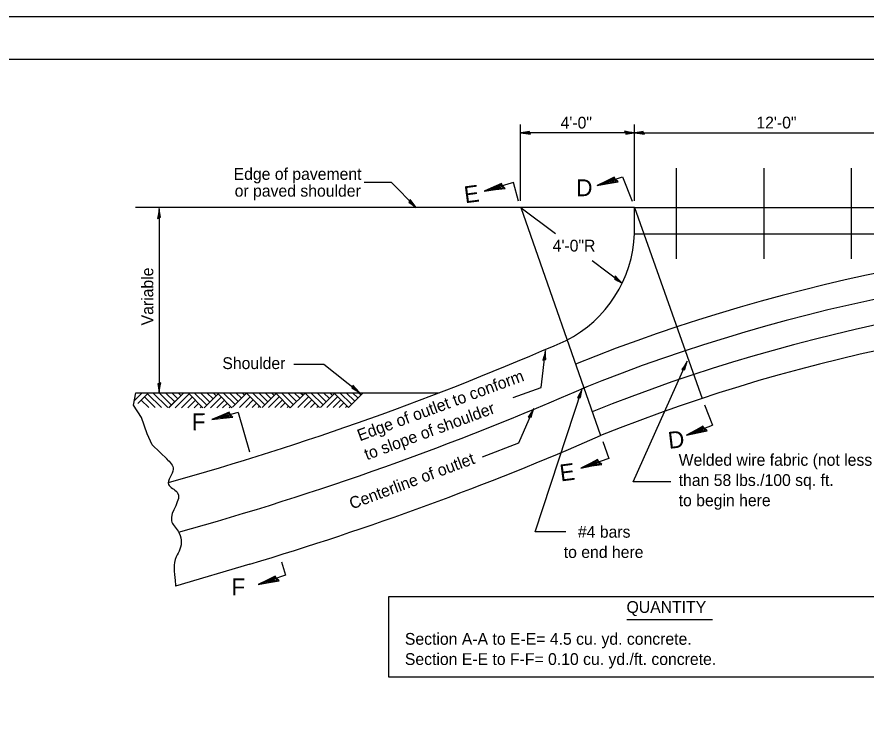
# Model space of a CAD drawing. Extents: x 0 to 2.83, y 0 to 1.83.
# Drawn here: x 0.857 to 1.698, y 1.135 to 1.833 of the extents above; entities that cross this region are included whole.
import ezdxf

# ---------------------------------------------------------------- set-up
doc = ezdxf.new("R2010")
doc.units = 0
for name, color, linetype in [('RD_Pr_Roadway_Dimensions', 7, 'Continuous'), ('RD_Pr_Roadway_Notes', 7, 'Continuous'), ('SH_General_Details', 7, 'Continuous'), ('SH_Printer_Plotting_Border', 7, 'Continuous')]:
    doc.layers.add(name, color=color, linetype=linetype)

msp = doc.modelspace()

# ---------------------------------------------------------------- linework, layer by layer
at = {"layer": 'RD_Pr_Roadway_Dimensions'}
for p, q in [((1.35581, 1.6515), (1.35581, 1.72704)), ((1.46855, 1.6515), (1.46855, 1.72704)), ((1.46855, 1.67305), (1.46855, 1.72704)), ((1.46855, 1.71873), (1.35581, 1.71873)), ((1.46855, 1.71874), (1.76181, 1.71874)), ((0.99789, 1.64387), (0.99789, 1.46143)), ((1.35621, 1.6446), (1.39049, 1.61905)), ((1.42654, 1.59219), (1.45645, 1.56989))]:
    msp.add_line(p, q, dxfattribs=at)
for points in [[(1.36484, 1.7186), (1.36454, 1.71995), (1.36072, 1.71936), (1.35581, 1.71873), (1.36105, 1.71801), (1.36565, 1.7172), (1.36484, 1.7186), (1.36444, 1.71949), (1.35911, 1.71872), (1.36494, 1.7177), (1.36408, 1.71885), (1.36163, 1.71869), (1.36398, 1.71833)], [(1.45952, 1.71886), (1.45982, 1.71751), (1.46364, 1.71809), (1.46855, 1.71873), (1.46331, 1.71945), (1.45871, 1.72026), (1.45952, 1.71886), (1.45992, 1.71797), (1.46525, 1.71874), (1.45942, 1.71976), (1.46028, 1.71861), (1.46273, 1.71877), (1.46038, 1.71912)], [(1.47759, 1.7186), (1.47729, 1.71995), (1.47347, 1.71937), (1.46855, 1.71874), (1.4738, 1.71802), (1.4784, 1.71721), (1.47759, 1.7186), (1.47719, 1.7195), (1.47186, 1.71873), (1.47768, 1.71771), (1.47682, 1.71885), (1.47437, 1.7187), (1.47673, 1.71834)], [(0.99775, 1.63484), (0.9991, 1.63514), (0.99852, 1.63896), (0.99789, 1.64387), (0.99717, 1.63863), (0.99636, 1.63403), (0.99775, 1.63484), (0.99865, 1.63524), (0.99788, 1.64057), (0.99686, 1.63474), (0.998, 1.6356), (0.99785, 1.63805), (0.99749, 1.6357)], [(1.44928, 1.5754), (1.44872, 1.57414), (1.45213, 1.57232), (1.45645, 1.56989), (1.45267, 1.57361), (1.44947, 1.577), (1.44928, 1.5754), (1.44907, 1.57444), (1.45381, 1.57187), (1.44975, 1.57618), (1.44975, 1.57474), (1.45181, 1.5734), (1.45013, 1.5751)], [(0.99802, 1.47047), (0.99667, 1.47017), (0.99725, 1.46635), (0.99789, 1.46143), (0.99861, 1.46668), (0.99941, 1.47128), (0.99802, 1.47047), (0.99713, 1.47007), (0.99789, 1.46474), (0.99892, 1.47056), (0.99777, 1.4697), (0.99792, 1.46725), (0.99828, 1.46961)]]:
    msp.add_lwpolyline(points, dxfattribs=at)
at = {"layer": 'RD_Pr_Roadway_Notes'}
for p, q in [((1.20098, 1.66976), (1.22777, 1.66976)), ((1.22777, 1.66976), (1.25223, 1.6447)), ((1.37629, 1.46653), (1.38037, 1.50324)), ((1.13108, 1.4897), (1.16079, 1.4897)), ((1.16079, 1.4897), (1.19632, 1.46172)), ((1.4672, 1.3732), (1.52082, 1.49264)), ((1.34833, 1.45663), (1.37629, 1.46653)), ((1.37008, 1.32361), (1.41662, 1.46532)), ((1.35416, 1.4119), (1.36872, 1.4457)), ((1.31805, 1.39791), (1.35416, 1.4119)), ((1.50464, 1.3732), (1.4672, 1.3732)), ((1.40043, 1.32361), (1.37008, 1.32361)), ((1.46082, 1.23705), (1.54576, 1.23705))]:
    msp.add_line(p, q, dxfattribs=at)
for points in [[(1.24601, 1.65126), (1.24526, 1.6501), (1.24834, 1.64778), (1.25223, 1.6447), (1.24908, 1.64896), (1.24645, 1.65281), (1.24601, 1.65126), (1.24566, 1.65035), (1.24993, 1.64707), (1.24659, 1.65196), (1.24637, 1.65054), (1.24819, 1.6489), (1.2468, 1.65083)], [(1.37924, 1.49428), (1.38061, 1.49443), (1.38046, 1.49829), (1.38037, 1.50324), (1.37907, 1.49811), (1.37777, 1.49363), (1.37924, 1.49428), (1.38017, 1.49458), (1.38, 1.49996), (1.37834, 1.49428), (1.37957, 1.49501), (1.37969, 1.49746), (1.37907, 1.49516)], [(1.517, 1.48445), (1.51836, 1.48418), (1.51939, 1.4879), (1.52082, 1.49264), (1.51802, 1.48815), (1.5154, 1.48429), (1.517, 1.48445), (1.51798, 1.48446), (1.51946, 1.48964), (1.51614, 1.48474), (1.51754, 1.48505), (1.51841, 1.48735), (1.51711, 1.48535)], [(1.1893, 1.46742), (1.1887, 1.46617), (1.19206, 1.46426), (1.19632, 1.46172), (1.19264, 1.46554), (1.18953, 1.46901), (1.1893, 1.46742), (1.18906, 1.46647), (1.19373, 1.46377), (1.18978, 1.46818), (1.18975, 1.46675), (1.19177, 1.46535), (1.19014, 1.46709)], [(1.41367, 1.45677), (1.41505, 1.45664), (1.41569, 1.46045), (1.41662, 1.46532), (1.4143, 1.46056), (1.4121, 1.45644), (1.41367, 1.45677), (1.41465, 1.45688), (1.41558, 1.46218), (1.41279, 1.45696), (1.41415, 1.45742), (1.41477, 1.4598), (1.41369, 1.45767)], [(1.36502, 1.43745), (1.36638, 1.4372), (1.36736, 1.44094), (1.36872, 1.4457), (1.36598, 1.44117), (1.36342, 1.43726), (1.36502, 1.43745), (1.366, 1.43747), (1.36741, 1.44267), (1.36416, 1.43772), (1.36556, 1.43806), (1.36638, 1.44037), (1.36512, 1.43835)]]:
    msp.add_lwpolyline(points, dxfattribs=at)
msp.add_lwpolyline([(1.22536, 1.25978), (1.85811, 1.25978), (1.85811, 1.17988), (1.22536, 1.17988)], close=True, dxfattribs=at)
at = {"layer": 'SH_General_Details'}
for p, q in [((2.83333, 1.83333), (-0.00001, 1.83333)), ((1.50988, 1.68374), (1.50988, 1.59399)), ((1.59655, 1.68374), (1.59655, 1.59399)), ((1.68322, 1.68374), (1.68322, 1.59399)), ((1.43163, 1.66643), (1.4566, 1.67497)), ((1.4566, 1.67497), (1.4661, 1.65103)), ((1.3488, 1.66941), (1.31971, 1.66099)), ((1.35363, 1.6511), (1.3488, 1.66941)), ((1.42889, 1.64483), (0.97459, 1.64483)), ((1.3559, 1.64484), (1.43501, 1.41898)), ((1.46855, 1.64483), (1.42889, 1.64483)), ((1.46855, 1.64483), (2.4494, 1.64483)), ((1.46855, 1.64483), (1.53545, 1.45579)), ((1.46855, 1.61905), (1.46855, 1.64483)), ((1.46854, 1.61877), (2.44539, 1.61877)), ((0.97241, 1.44925), (0.97484, 1.46143)), ((0.97342, 1.45376), (0.98109, 1.46143)), ((0.97484, 1.46143), (1.27519, 1.46143)), ((0.97678, 1.45087), (0.98734, 1.46143)), ((0.99387, 1.44671), (0.98324, 1.45734)), ((1.00012, 1.44671), (0.98637, 1.46046)), ((1.00637, 1.44671), (0.99164, 1.46143)), ((1.01012, 1.44921), (0.9979, 1.46143)), ((1.01324, 1.45234), (1.00415, 1.46143)), ((1.00746, 1.44656), (1.02234, 1.46143)), ((1.00762, 1.44671), (1.02137, 1.46046)), ((1.01637, 1.45546), (1.0104, 1.46143)), ((1.01371, 1.44656), (1.02859, 1.46143)), ((1.01949, 1.45859), (1.01665, 1.46143)), ((1.01996, 1.44656), (1.03059, 1.45718)), ((1.04121, 1.44656), (1.02746, 1.46031)), ((1.04496, 1.44906), (1.03258, 1.46143)), ((1.04809, 1.45218), (1.03883, 1.46143)), ((1.04246, 1.44656), (1.05734, 1.46143)), ((1.05121, 1.45531), (1.04508, 1.46143)), ((1.04871, 1.44656), (1.05934, 1.45718)), ((1.05434, 1.45843), (1.05133, 1.46143)), ((1.05621, 1.46031), (1.06996, 1.44656)), ((1.06133, 1.46143), (1.07308, 1.44968)), ((1.06758, 1.46143), (1.07621, 1.45281)), ((1.07041, 1.447), (1.08484, 1.46143)), ((1.07383, 1.46143), (1.07934, 1.45593)), ((1.07736, 1.44686), (1.08798, 1.45749)), ((1.08008, 1.46143), (1.08246, 1.45906)), ((1.09861, 1.44686), (1.08444, 1.46103)), ((1.10236, 1.44936), (1.09029, 1.46143)), ((1.10548, 1.45249), (1.09654, 1.46143)), ((1.09986, 1.44686), (1.11443, 1.46143)), ((1.10861, 1.45561), (1.10279, 1.46143)), ((1.10611, 1.44686), (1.11673, 1.45749)), ((1.11173, 1.45874), (1.10904, 1.46143)), ((1.11361, 1.46061), (1.12775, 1.44647)), ((1.11904, 1.46143), (1.13088, 1.44959)), ((1.12529, 1.46143), (1.134, 1.45272)), ((1.12775, 1.44647), (1.14272, 1.46143)), ((1.13171, 1.46143), (1.13722, 1.45593)), ((1.13524, 1.44686), (1.14586, 1.45749)), ((1.13796, 1.46143), (1.14034, 1.45906)), ((1.15649, 1.44686), (1.14232, 1.46103)), ((1.16024, 1.44936), (1.14817, 1.46143)), ((1.16336, 1.45249), (1.15442, 1.46143)), ((1.15774, 1.44686), (1.17231, 1.46143)), ((1.16649, 1.45561), (1.16067, 1.46143)), ((1.16399, 1.44686), (1.17461, 1.45749)), ((1.16961, 1.45874), (1.16692, 1.46143)), ((1.17149, 1.46061), (1.18524, 1.44686)), ((1.17692, 1.46143), (1.18836, 1.44999)), ((1.18317, 1.46143), (1.19149, 1.45311)), ((1.18524, 1.44686), (1.19981, 1.46143)), ((1.18942, 1.46143), (1.19461, 1.45624)), ((1.19567, 1.46143), (1.19774, 1.45936)), ((0.98042, 1.43689), (0.97241, 1.44925)), ((0.98762, 1.44671), (0.98012, 1.45421)), ((1.02621, 1.44656), (1.03371, 1.45406)), ((1.03246, 1.44656), (1.03684, 1.45093)), ((1.03871, 1.44656), (1.03996, 1.44781)), ((1.05496, 1.44656), (1.06246, 1.45406)), ((1.06072, 1.44642), (1.06541, 1.45111)), ((1.06724, 1.44658), (1.06849, 1.44783)), ((1.08361, 1.44686), (1.09111, 1.45436)), ((1.08986, 1.44686), (1.09423, 1.45124)), ((1.09611, 1.44686), (1.09736, 1.44811)), ((1.11236, 1.44686), (1.11986, 1.45436)), ((1.11811, 1.44672), (1.12281, 1.45141)), ((1.12464, 1.44688), (1.12589, 1.44813)), ((1.14149, 1.44686), (1.14899, 1.45436)), ((1.14774, 1.44686), (1.15211, 1.45124)), ((1.15399, 1.44686), (1.15524, 1.44811)), ((1.17024, 1.44686), (1.17774, 1.45436)), ((1.17599, 1.44672), (1.18069, 1.45141)), ((1.18252, 1.44688), (1.18377, 1.44813)), ((1.53791, 1.44959), (1.54579, 1.42931)), ((1.07595, 1.44183), (1.04999, 1.43501)), ((1.07595, 1.44183), (1.08736, 1.40284)), ((0.98597, 1.42062), (0.98042, 1.43689)), ((1.52001, 1.4193), (1.54579, 1.42931)), ((0.99096, 1.41001), (0.98597, 1.42062)), ((1.43715, 1.41309), (1.44318, 1.39643)), ((1.00612, 1.39521), (0.99096, 1.41001)), ((1.44318, 1.39643), (1.41543, 1.38677)), ((1.08757, 1.29176), (1.01413, 1.27002)), ((1.11918, 1.29407), (1.12305, 1.28085)), ((1.12305, 1.28085), (1.09592, 1.27161)), ((1.01379, 1.2765), (1.01413, 1.27002))]:
    msp.add_line(p, q, dxfattribs=at)
msp.add_lwpolyline([(0.16666, 1.79167), (2.79166, 1.79167), (2.79166, 0.04167), (0.16666, 0.04167)], close=True, dxfattribs=at)
for points in [[(1.44982, 1.67236), (1.44829, 1.67485), (1.44104, 1.67107), (1.43163, 1.66643), (1.44263, 1.66858), (1.45239, 1.67012), (1.44982, 1.67236), (1.4484, 1.67387), (1.43825, 1.66868), (1.45062, 1.67062), (1.44812, 1.67233), (1.44332, 1.67034), (1.44828, 1.67124)], [(1.33816, 1.66604), (1.33675, 1.6686), (1.32932, 1.66517), (1.31971, 1.66099), (1.3308, 1.66261), (1.34062, 1.66368), (1.33816, 1.66604), (1.33681, 1.66761), (1.32642, 1.66291), (1.33888, 1.66427), (1.33645, 1.66609), (1.33156, 1.66433), (1.33656, 1.665)], [(1.06856, 1.4396), (1.06721, 1.4422), (1.0597, 1.43896), (1.04999, 1.43501), (1.06111, 1.43636), (1.07096, 1.43718), (1.06856, 1.4396), (1.06725, 1.44121), (1.05675, 1.43677), (1.06923, 1.43781), (1.06685, 1.4397), (1.06193, 1.43806), (1.06694, 1.4386)], [(1.53794, 1.42597), (1.53631, 1.4284), (1.52922, 1.42432), (1.52001, 1.4193), (1.53091, 1.4219), (1.5406, 1.42383), (1.53794, 1.42597), (1.53646, 1.42742), (1.52653, 1.42182), (1.53881, 1.42426), (1.53624, 1.42587), (1.53152, 1.42369), (1.53645, 1.42479)], [(1.43359, 1.39279), (1.43205, 1.39528), (1.42481, 1.39146), (1.41543, 1.38677), (1.42642, 1.38898), (1.43617, 1.39056), (1.43359, 1.39279), (1.43216, 1.3943), (1.42204, 1.38905), (1.4344, 1.39106), (1.43188, 1.39276), (1.4271, 1.39074), (1.43205, 1.39167)], [(1.11412, 1.27751), (1.11259, 1.28001), (1.10533, 1.27624), (1.09592, 1.27161), (1.10692, 1.27375), (1.11668, 1.27526), (1.11412, 1.27751), (1.1127, 1.27902), (1.10254, 1.27385), (1.11491, 1.27577), (1.11241, 1.27749), (1.10761, 1.2755), (1.11257, 1.2764)]]:
    msp.add_lwpolyline(points, dxfattribs=at)
for centre, radius, start, end in [((1.3452, 1.62335), 0.12342, 296.80453, 358.00016), ((2.07203, -0.16375), 1.78111, 89.64662, 111.81359), ((2.07203, -0.16375), 1.75611, 89.64663, 111.924), ((2.07203, -0.16375), 1.73111, 89.64663, 111.88613), ((2.07203, -0.16375), 1.70611, 89.64663, 111.924), ((0.21106, 4.22373), 2.96018, 285.60267, 293.69924), ((0.21106, 4.22373), 3.01018, 285.52743, 293.69924), ((0.21106, 4.22373), 3.06018, 286.64386, 293.57566)]:
    msp.add_arc(centre, radius, start, end, dxfattribs=at)
msp.add_spline([(1.0053, 1.39598), (1.01189, 1.38564), (1.0072, 1.37057), (1.01565, 1.36303), (1.01, 1.33478), (1.01659, 1.32443), (1.01847, 1.30656), (1.01473, 1.29901), (1.01377, 1.27547)], degree=3, dxfattribs=at)
at = {"layer": 'SH_Printer_Plotting_Border'}
msp.add_lwpolyline([(-0.00001, 0), (2.83333, 0), (2.83333, 1.83333), (-0.00001, 1.83333)], close=True, dxfattribs=at)

# ---------------------------------------------------------------- texts
at = {"layer": 'RD_Pr_Roadway_Dimensions'}
for s, p in [('4\'-0"', (1.39535, 1.72293)), ('12\'-0"', (1.58925, 1.72301)), ('4\'-0"R', (1.38754, 1.60119))]:
    msp.add_text(s, height=0.011667, dxfattribs=at).set_placement(p)
msp.add_text('Variable', height=0.011667, rotation=90, dxfattribs=at).set_placement((0.99203, 1.52809))
at = {"layer": 'RD_Pr_Roadway_Notes'}
for s, height, p in [('Edge of pavement', 0.0116667, (1.07162, 1.67215)), ('or paved shoulder', 0.0116667, (1.07264, 1.65548)), ('Shoulder', 0.011667, (1.06044, 1.48485)), ('Welded wire fabric (not less', 0.0116667, (1.5123, 1.38913)), ('than 58 lbs./100 sq. ft. ', 0.0116667, (1.5123, 1.36913)), ('to begin here', 0.0116667, (1.5123, 1.34913)), ('#4 bars', 0.011667, (1.41252, 1.31792)), ('to end here', 0.0116667, (1.39851, 1.29792)), ('QUANTITY', 0.011667, (1.46068, 1.2435)), ('Section A-A to E-E= 4.5 cu. yd. concrete.', 0.0116667, (1.24119, 1.21197)), ('Section E-E to F-F= 0.10 cu. yd./ft. concrete.', 0.0116667, (1.24119, 1.19197))]:
    msp.add_text(s, height=height, dxfattribs=at).set_placement(p)
for s, rotation, p in [('Edge of outlet to conform', 20.20143, (1.19662, 1.41329)), ('to slope of shoulder', 20.20143, (1.20353, 1.39452)), ('Centerline of outlet', 20.47022, (1.18879, 1.34585))]:
    msp.add_text(s, height=0.0116667, rotation=rotation, dxfattribs=at).set_placement(p)
at = {"layer": 'SH_General_Details'}
for s, rotation, p in [('E', 7.35269, (1.3009, 1.64893)), ('F', 0.41688, (1.03029, 1.42432)), ('D', 6.82573, (1.5028, 1.40583)), ('E', 7.35269, (1.3956, 1.37356))]:
    msp.add_text(s, height=0.01667, rotation=rotation, dxfattribs=at).set_placement(p)
for s, p in [('D', (1.41083, 1.65597)), ('F', (1.06946, 1.261))]:
    msp.add_text(s, height=0.01667, dxfattribs=at).set_placement(p)

doc.saveas('drawing.dxf')
